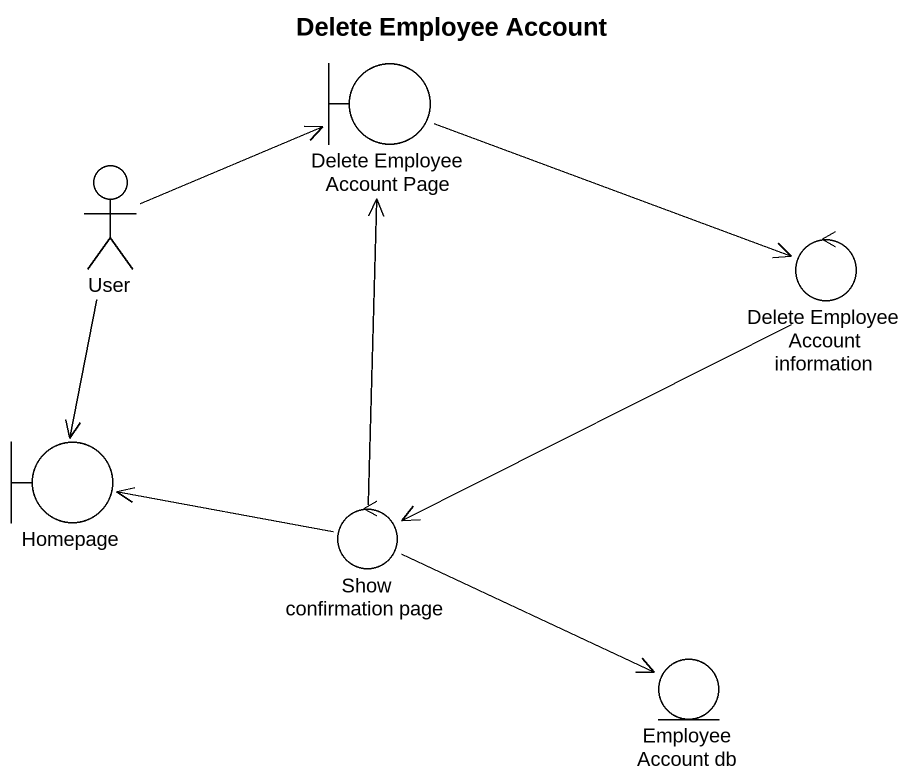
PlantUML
@startuml
title Delete Employee Account
boundary "Delete Employee Account Page" as Delete_Employee_Account_Page
actor User
control "Delete Employee Account information" as Delete_Employee_Account
boundary Homepage
control "Show confirmation page" as Show_confirmation_page
entity "Employee Account db" as Employee_Account_db
Delete_Employee_Account_Page -right-> Delete_Employee_Account
User -right-> Delete_Employee_Account_Page
User --> Homepage
Delete_Employee_Account -left-> Show_confirmation_page
Show_confirmation_page -up-> Delete_Employee_Account_Page
Show_confirmation_page -left-> Homepage
Show_confirmation_page -right-> Employee_Account_db
@enduml
